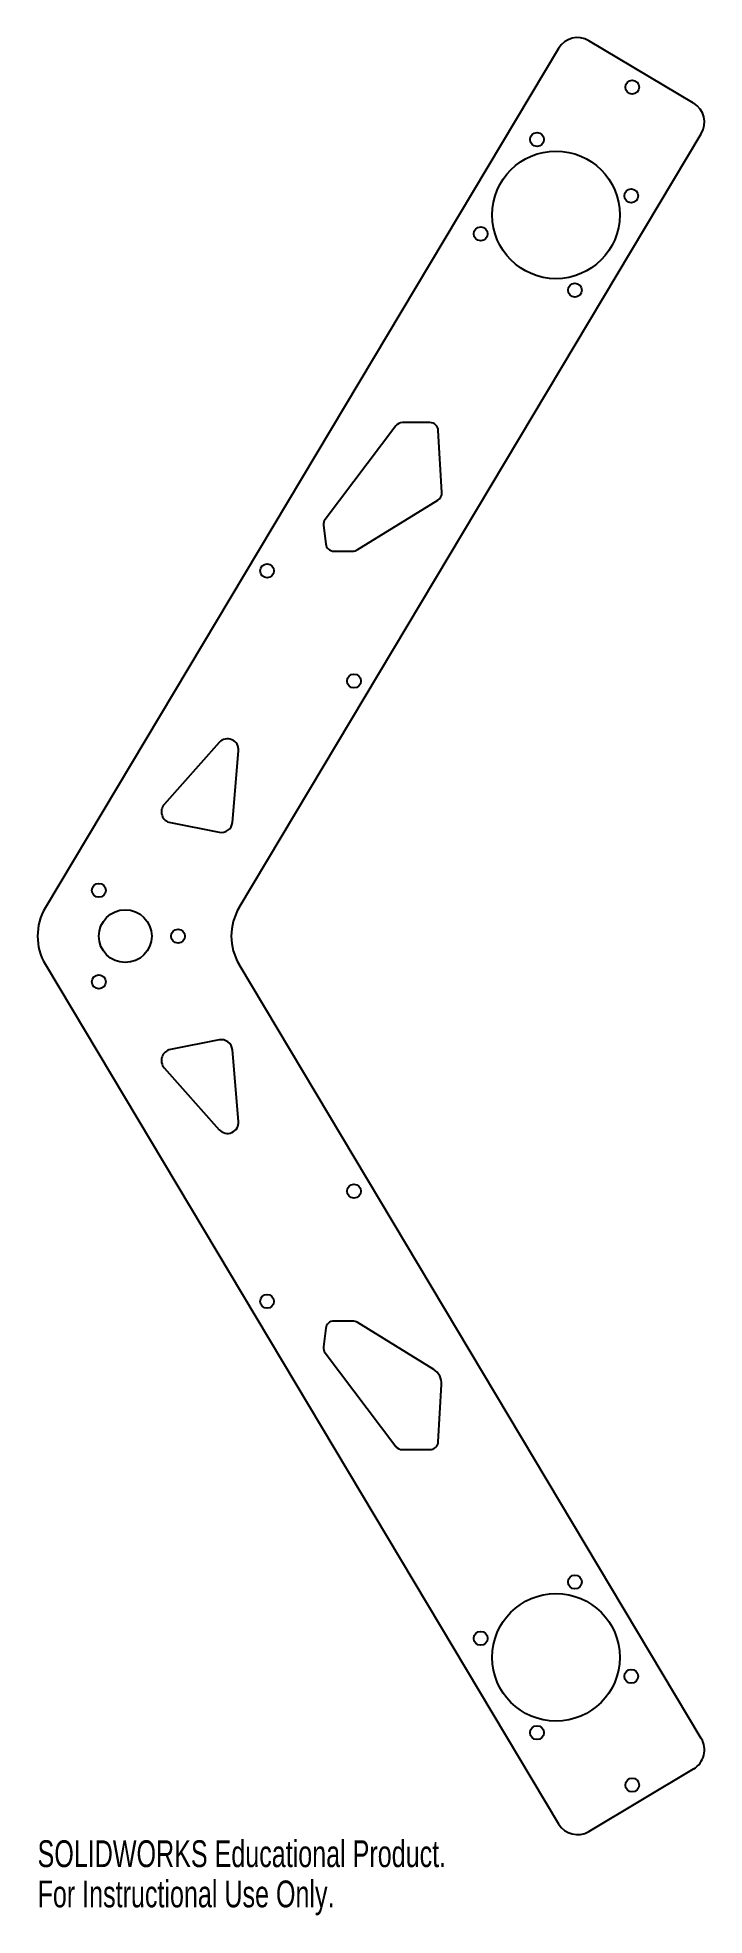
# Model space of a CAD drawing. Header units: millimetres. Extents: x -94 to 27, y -47 to 292.
import ezdxf

# ---------------------------------------------------------------- set-up
doc = ezdxf.new("R2010")
doc.units = ezdxf.units.MM
doc.styles.add('SLDTEXTSTYLE0', font='TXT', dxfattribs={"width": 0.7})

msp = doc.modelspace()

# ---------------------------------------------------------------- linework, layer by layer
at = {"color": 7, "linetype": 'Continuous', "lineweight": 25}
for p, q in [((24.83, 280.11), (5.95, 291.4)), ((0.46, 290.01), (-92.09, 135.13)), ((-57.14, 135.13), (26.21, 274.62)), ((-28.86, 221.97), (-41.65, 205.12)), ((-22.73, 222.56), (-27.67, 222.56)), ((-20.58, 209.94), (-21.24, 221.15)), ((-35.86, 199.6), (-21.29, 208.57)), ((-41.94, 204.02), (-41.52, 200.69)), ((-40.04, 199.38), (-36.65, 199.38)), ((-60.74, 164.89), (-70.66, 153.74)), ((-58.36, 150.5), (-57.25, 163.39)), ((-69.55, 150.45), (-60.74, 148.71)), ((-92.09, 124.87), (0.46, -30.01)), ((26.21, -14.62), (-57.14, 124.87)), ((-60.74, 111.29), (-69.55, 109.55)), ((-57.25, 96.61), (-58.36, 109.5)), ((-70.66, 106.26), (-60.74, 95.11)), ((-41.52, 59.31), (-41.94, 55.98)), ((-36.65, 60.62), (-40.04, 60.62)), ((-22.05, 51.9), (-35.86, 60.4)), ((-41.65, 54.88), (-28.86, 38.03)), ((-21.24, 38.85), (-20.63, 49.17)), ((-27.67, 37.44), (-22.73, 37.44)), ((5.95, -31.4), (24.83, -20.11))]:
    msp.add_line(p, q, dxfattribs=at)
for centre, radius in [((13.76, 283.02), 1.25), ((-3.42, 273.58), 1.25), ((0, 260), 11.5), ((13.58, 263.42), 1.25), ((-13.58, 256.58), 1.25), ((3.42, 246.42), 1.25), ((-52.11, 195.84), 1.25), ((-36.43, 175.98), 1.25), ((-82.44, 138.25), 1.25), ((-77.68, 130), 4.76), ((-68.17, 130), 1.25), ((-82.45, 121.77), 1.25), ((-36.43, 84.02), 1.25), ((-52.11, 64.16), 1.25), ((3.42, 13.58), 1.25), ((0, 0), 11.5), ((-13.58, 3.42), 1.25), ((13.58, -3.42), 1.25), ((-3.42, -13.58), 1.25), ((13.76, -23.02), 1.25)]:
    msp.add_circle(centre, radius, dxfattribs=at)
for centre, radius, start, end in [((3.89, 287.96), 4, 59.1401, 149.1401), ((22.78, 276.68), 4, 329.1401, 59.1401), ((-27.67, 221.06), 1.5, 90, 142.8085), ((-22.73, 221.06), 1.5, 3.3579, 90), ((-22.08, 209.85), 1.5, 301.6229, 3.3579), ((-40.45, 204.21), 1.5, 142.8085, 187.1083), ((-40.04, 200.88), 1.5, 187.1083, 270), ((-36.65, 200.88), 1.5, 270, 301.6229), ((-59.24, 163.56), 2, 355.0604, 138.3339), ((-69.16, 152.41), 2, 138.3339, 258.8322), ((-60.36, 150.67), 2, 258.8322, 355.0604), ((-83.5, 130), 10, 149.1401, 210.8599), ((-48.56, 130), 10, 149.1401, 210.8599), ((-69.16, 107.59), 2, 101.1678, 221.6661), ((-60.36, 109.33), 2, 4.9396, 101.1678), ((-59.24, 96.44), 2, 221.6661, 4.9396), ((-40.04, 59.12), 1.5, 90, 172.8917), ((-36.65, 59.12), 1.5, 58.3771, 90), ((-40.45, 55.79), 1.5, 172.8917, 217.1915), ((-23.63, 49.34), 3, 356.6421, 58.3771), ((-27.67, 38.94), 1.5, 217.1915, 270), ((-22.73, 38.94), 1.5, 270, 356.6421), ((22.78, -16.68), 4, 300.8599, 30.8599), ((3.89, -27.96), 4, 210.8599, 300.8599)]:
    msp.add_arc(centre, radius, start, end, dxfattribs=at)

# ---------------------------------------------------------------- texts
at = {"color": 7, "linetype": 'Continuous', "char_height": 4.8336, "attachment_point": 1, "style": 'SLDTEXTSTYLE0'}
for s, insert in [('SOLIDWORKS Educational Product.', (-93.5, -32.98)), ('For Instructional Use Only.', (-93.5, -40.23))]:
    msp.add_mtext(s, dxfattribs=dict(at, insert=insert))

doc.saveas('drawing.dxf')
